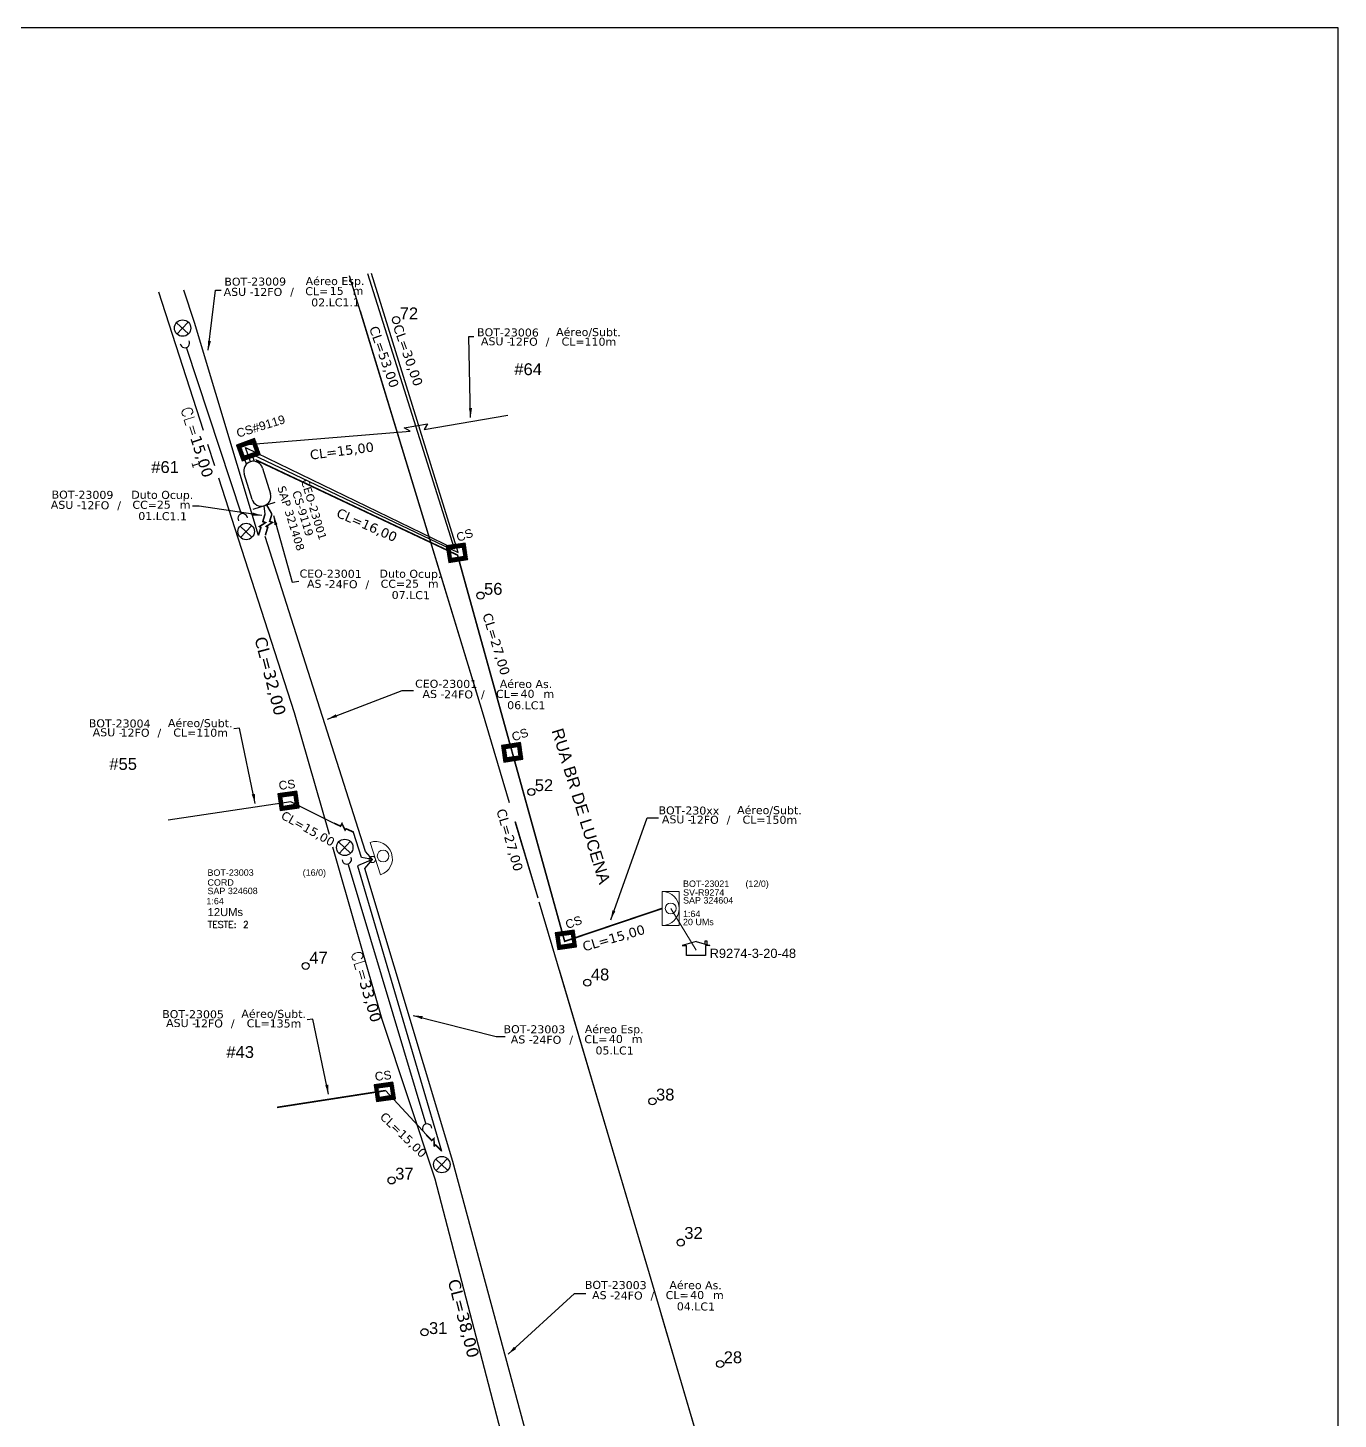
# Model space of a CAD drawing. Extents: x -89 to 749, y 705 to 1299.
# Drawn here: x 471.6 to 749.2, y 1004.4 to 1299 of the extents above; entities that cross this region are included whole.
import ezdxf
from ezdxf.enums import TextEntityAlignment as Align

# ---------------------------------------------------------------- set-up
doc = ezdxf.new("R2010")
doc.units = 0
for name, color, linetype in [('10.1-Caixas Subterrâneas', 5, 'Continuous'), ('20.4-CEOS', 1, 'Continuous'), ('20.5-CEO', 1, 'Continuous'), ('Ancoragem Fachada', 7, 'Continuous'), ('CAP a instalar', 1, 'Continuous'), ('celulas gpon', 7, 'Continuous'), ('label_cabos', 7, 'Continuous'), ('Legenda', 1, 'Continuous'), ('locais', 7, 'Continuous'), ('NUMERAÇÃO', 7, 'Continuous'), ('Numeração Texto', 34, 'Continuous'), ('QUADRA', 7, 'Continuous'), ('Subida Lateral', 5, 'Continuous'), ('surveys', 7, 'Continuous'), ('surveys legendas', 7, 'Continuous'), ("UM's", 1, 'Continuous')]:
    doc.layers.add(name, color=color, linetype=linetype)
for name, color, linetype, lineweight in [("20.0-LEGENDA DOS CDO'S", 1, 'Continuous', 0), ('20.1-CDO_INTERIOR', 1, 'Continuous', 0), ('20.2-CDO_POSTE', 1, 'Continuous', 5), ('20.6-CORDOALHA_SUPORTE', 7, 'Continuous', 25), ('Segmento Logradouro Texto', 7, 'Continuous', 0)]:
    doc.layers.add(name, color=color, linetype=linetype, lineweight=lineweight)
doc.layers.add('EXTRA', color=50, linetype='Continuous', plot=False)
doc.styles.add('ARIAL', font='arial.ttf')
doc.styles.add('DIGICADE', font='')
doc.styles.add('ROMANS', font='romans')
doc.styles.add('siredit', font='verdana.ttf')
doc.styles.get('DIGICADE').set_extended_font_data('Arial')
doc.linetypes.add('FENCELINE1', pattern='A,0.25,-0.1,[133,ltypeshp.shx,S=0.1,R=0,X=-0.1,Y=0],-0.1,1', length=1.45)
doc.dimstyles.new('CC', dxfattribs={"dimtxt": 1, "dimasz": 2, "dimexe": 0.18, "dimexo": 0.0625, "dimgap": 0.09, "dimtad": 0, "dimdec": 0, "dimrnd": 1, "dimzin": 0, "dimdsep": 46, "dimtxsty": 'siredit', "dimblk": 'NONE', "dimcen": 0, "dimse1": 1, "dimse2": 1, "dimsd1": 1, "dimsd2": 1, "dimclrt": 7, "dimadec": 0, "dimazin": 0, "dimtfac": 1, "dimtdec": 0, "dimtofl": 0, "dimtmove": 0, "dimatfit": 3, "dimfxl": 0, "dimtolj": 1, "dimtzin": 0, "dimarcsym": 0})

# ---------------------------------------------------------------- blocks, each defined once
blk = doc.blocks.new('*U141')
at = {"color": 0}
blk.add_line((2.14, -0.58), (-2.1, -0.68), dxfattribs=at)
for centre, radius in [((0, 0.38), 0.733), ((0.03, -1.03), 0.393)]:
    blk.add_circle(centre, radius, dxfattribs=at)
blk.add_arc((0.02, -0.63), 2.12, 1.3782, 181.3782, dxfattribs=at)
blk = doc.blocks.new('Inst CDOE-16 CAIXA DIST OPT CDOE 48F_16D C_SPL_2_1_8')
at = {"layer": "20.0-LEGENDA DOS CDO'S", "color": 0}
for tag, p, style, flags in [('ID_ATIVIDADE', (0.12, 6.47), 'ARIAL', 3), ('FATOR', (7.92, 6.47), 'ARIAL', 1), ('QTDE', (0.1, -1.17), 'DIGICADE', 3)]:
    blk.add_attdef(tag, p, '', height=0.8, rotation=0.118, dxfattribs=dict(at, style=style, flags=flags))
at = {"layer": "20.0-LEGENDA DOS CDO'S", "color": 0, "style": 'ARIAL'}
for tag, p, height in [('FID', (0.12, 5.25), 0.8), ('SAP', (0.12, 2.96), 0.8), ('CORDOALHA', (0.12, 4.02), 0.8), ('1:XX', (-0.01, 1.7), 0.8), ('UMS', (0.14, 0.22), 1)]:
    blk.add_attdef(tag, p, '', height=height, rotation=0.118, dxfattribs=at)
blk.add_attdef('FIBRAS_UTILIZADAS', text='', height=0.8, rotation=0.118, dxfattribs=at).set_placement((13.48, 5.26), align=Align.CENTER)
blk = doc.blocks.new('Teste  FTTH')
at = {"color": 0, "lineweight": 0, "style": 'ROMANS'}
for tag, p in [('TESTE', (-2.302, -0.29)), ('QTDE', (0.212, -0.29))]:
    blk.add_attdef(tag, p, '', height=0.48, dxfattribs=at)
for tag, p, flags in [('FID', (-2.227, -1.253), 1), ('FATOR', (-2.227, -2.028), 3), ('ID_ATIVIDADE', (-2.227, -2.716), 3)]:
    blk.add_attdef(tag, p, '', height=0.48, dxfattribs=dict(at, flags=flags))
blk = doc.blocks.new('*X76')
at = {"color": 0, "linetype": 'Continuous'}
for p, q in [((-1.25, 0.34099), (-0.49099, 1.1)), ((-1.25, 0.517767), (-0.667767, 1.1)), ((-1.25, 0.694544), (-0.844544, 1.1)), ((-1.25, 0.87132), (-1.02132, 1.1)), ((-1.25, 1.048097), (-1.198097, 1.1)), ((-1.25, 0.164214), (-0.8035, 0.610714)), ((-1.25, -0.012563), (-0.8035, 0.433937)), ((-1.25, -0.18934), (-0.8035, 0.25716)), ((-1.25, -0.366117), (-0.8035, 0.080383)), ((-0.789214, 0.625), (-0.314214, 1.1)), ((-0.612437, 0.625), (-0.137437, 1.1)), ((-0.43566, 0.625), (0.03934, 1.1)), ((-0.258883, 0.625), (0.216117, 1.1)), ((-0.082107, 0.625), (0.392893, 1.1)), ((0.09467, 0.625), (0.56967, 1.1)), ((0.271447, 0.625), (0.746447, 1.1)), ((0.448223, 0.625), (0.923223, 1.1)), ((0.625, 0.625), (1.1, 1.1)), ((0.801777, 0.625), (1.25, 1.073223)), ((0.8035, 0.449947), (1.25, 0.896447)), ((0.8035, 0.27317), (1.25, 0.71967)), ((0.8035, 0.096393), (1.25, 0.542893)), ((0.8035, -0.080383), (1.25, 0.366117)), ((0.8035, -0.25716), (1.25, 0.18934)), ((0.8035, -0.433937), (1.25, 0.012563)), ((-1.25, -0.542893), (-0.8035, -0.096393)), ((-1.25, -0.71967), (-0.8035, -0.27317)), ((-1.25, -0.896447), (-0.8035, -0.449947)), ((-1.25, -1.073223), (-0.801777, -0.625)), ((-1.1, -1.1), (-0.625, -0.625)), ((-0.923223, -1.1), (-0.448223, -0.625)), ((-0.746447, -1.1), (-0.271447, -0.625)), ((-0.56967, -1.1), (-0.09467, -0.625)), ((-0.392893, -1.1), (0.082107, -0.625)), ((-0.216117, -1.1), (0.258883, -0.625)), ((-0.03934, -1.1), (0.43566, -0.625)), ((0.137437, -1.1), (0.612437, -0.625)), ((0.314214, -1.1), (0.789214, -0.625)), ((0.49099, -1.1), (1.25, -0.34099)), ((0.667767, -1.1), (1.25, -0.517767)), ((0.8035, -0.610714), (1.25, -0.164214)), ((0.844544, -1.1), (1.25, -0.694544)), ((1.02132, -1.1), (1.25, -0.87132)), ((1.198097, -1.1), (1.25, -1.048097))]:
    blk.add_line(p, q, dxfattribs=at)
blk = doc.blocks.new('MANHOLE_MQ')
at = {"color": 0, "linetype": 'Continuous'}
for p, q in [((0.00000623, 0.00000569), (-0.00000627, 0.00000569)), ((-0.00000627, 0.00000569), (-0.00000627, -0.00000531)), ((-0.00000404, 0.00000331), (0.00000399, 0.00000331)), ((-0.00000404, -0.00000294), (-0.00000404, 0.00000331)), ((0.00000399, 0.00000331), (0.00000399, -0.00000294)), ((0.00000623, -0.00000531), (0.00000623, 0.00000569)), ((-0.00000627, -0.00000531), (0.00000623, -0.00000531)), ((0.00000399, -0.00000294), (-0.00000404, -0.00000294)), ((0.00000399, -0.00000294), (0.00000399, -0.00000294))]:
    blk.add_line(p, q, dxfattribs=at)
at = {"color": 0, "linetype": 'Continuous', "xscale": 5e-06, "yscale": 5e-06, "zscale": 1e-05}
blk.add_blockref('*X76', (-0.00000002, 0.00000019), dxfattribs=at)
blk = doc.blocks.new('Inst CB AS CFOA-SM-AS-80-TS-24')
at = {"layer": 'label_cabos', "color": 0, "style": 'siredit'}
for tag, flags, p in [('ID_ATIVIDADE', 3, (1.31, 2.67)), ('FATOR', 1, (11.56, 2.55))]:
    blk.add_attdef(tag, text='', height=1, rotation=359.69, dxfattribs=dict(at, flags=flags)).set_placement(p, align=Align.MIDDLE_CENTER)
for tag, p in [('DESTINO_CABO', (3.13, 1.26)), ('TIPO_CABO', (13.11, 1.24)), ('TIPO_CABO', (1.76, 0)), ('CABO', (4.69, -0.05)), ('/', (7.71, -0.05)), ('LANCE', (10.81, 0)), ('UND', (15.96, 0)), ('FID', (13.15, -1.41))]:
    blk.add_attdef(tag, text='', height=1, rotation=359.69, dxfattribs=at).set_placement(p, align=Align.MIDDLE_CENTER)
blk.add_attdef('QTDE', (12.43, -0.47), '', height=1, rotation=359.69, dxfattribs=at)
blk = doc.blocks.new('_None')
blk = doc.blocks.new('Inst CB ESP CFOA-SM-AS-80-TS-24')
at = {"layer": 'label_cabos', "color": 0, "style": 'siredit'}
for tag, flags, p in [('ID_ATIVIDADE', 3, (1.31, 2.67)), ('FATOR', 1, (11.56, 2.55))]:
    blk.add_attdef(tag, text='', height=1, rotation=359.69, dxfattribs=dict(at, flags=flags)).set_placement(p, align=Align.MIDDLE_CENTER)
for tag, p in [('DESTINO_CABO', (3.13, 1.26)), ('TIPO_CABO', (13.11, 1.24)), ('TIPO_CABO', (1.76, 0)), ('CABO', (4.69, -0.05)), ('/', (7.71, -0.05)), ('LANCE', (10.81, 0)), ('UND', (15.96, 0)), ('FID', (13.15, -1.41))]:
    blk.add_attdef(tag, text='', height=1, rotation=359.69, dxfattribs=at).set_placement(p, align=Align.MIDDLE_CENTER)
blk.add_attdef('QTDE', (12.43, -0.47), '', height=1, rotation=359.69, dxfattribs=at)
blk = doc.blocks.new('LEGENDA DOS CABOS')
at = {"layer": 'EXTRA', "color": 0, "style": 'siredit'}
for tag, p in [('ID', (4.6, 0.97)), ('XX', (9.03, 0.97))]:
    blk.add_attdef(tag, text='', height=0.48, rotation=359.69, dxfattribs=at).set_placement(p, align=Align.MIDDLE_CENTER)
at = {"layer": 'Legenda', "color": 0, "style": 'siredit'}
for tag, p in [('TIPO_CABO', (1.31, 0)), ('CABO', (4.69, -0.05)), ('/', (6.81, -0.05)), ('METROS', (10.03, -0.05))]:
    blk.add_attdef(tag, text='', height=0.8, rotation=359.69, dxfattribs=at).set_placement(p, align=Align.MIDDLE_CENTER)
blk = doc.blocks.new('Inst CB ESP CFOA-SM-ASU-120-S-12')
at = {"layer": 'label_cabos', "color": 0, "style": 'siredit'}
for tag, flags, p in [('ID_ATIVIDADE', 3, (1.31, 2.67)), ('FATOR', 1, (11.56, 2.55))]:
    blk.add_attdef(tag, text='', height=1, rotation=359.69, dxfattribs=dict(at, flags=flags)).set_placement(p, align=Align.MIDDLE_CENTER)
for tag, p in [('DESTINO_CABO', (3.13, 1.26)), ('TIPO_CABO', (13.11, 1.24)), ('TIPO_CABO', (1.26, 0)), ('CABO', (4.69, -0.05)), ('/', (7.71, -0.05)), ('LANCE', (10.81, 0)), ('UND', (15.96, 0)), ('FID', (13.15, -1.41))]:
    blk.add_attdef(tag, text='', height=1, rotation=359.69, dxfattribs=at).set_placement(p, align=Align.MIDDLE_CENTER)
blk.add_attdef('QTDE', (12.43, -0.47), '', height=1, rotation=359.69, dxfattribs=at)
blk = doc.blocks.new('Inst CB DT OCUP CFOA-SM-AS-80-TS-24')
at = {"layer": 'label_cabos', "color": 0, "style": 'siredit'}
for tag, flags, p in [('ID_ATIVIDADE', 3, (1.31, 2.67)), ('FATOR', 1, (11.56, 2.55))]:
    blk.add_attdef(tag, text='', height=1, rotation=359.69, dxfattribs=dict(at, flags=flags)).set_placement(p, align=Align.MIDDLE_CENTER)
for tag, p in [('DESTINO_CABO', (3.13, 1.26)), ('TIPO_CABO', (13.11, 1.24)), ('TIPO_CABO', (1.76, 0)), ('CABO', (4.69, -0.05)), ('/', (7.71, -0.05)), ('LANCE', (10.91, 0)), ('UND', (15.96, 0)), ('FID', (13.15, -1.41))]:
    blk.add_attdef(tag, text='', height=1, rotation=359.69, dxfattribs=at).set_placement(p, align=Align.MIDDLE_CENTER)
blk.add_attdef('QTDE', (12.43, -0.47), '', height=1, rotation=359.69, dxfattribs=at)
blk = doc.blocks.new('Inst CB DT OCUP CFOA-SM-ASU-120-S-12')
at = {"layer": 'label_cabos', "color": 0, "style": 'siredit'}
for tag, flags, p in [('ID_ATIVIDADE', 3, (1.31, 2.67)), ('FATOR', 1, (11.56, 2.55))]:
    blk.add_attdef(tag, text='', height=1, rotation=359.69, dxfattribs=dict(at, flags=flags)).set_placement(p, align=Align.MIDDLE_CENTER)
for tag, p in [('DESTINO_CABO', (3.13, 1.26)), ('TIPO_CABO', (13.11, 1.24)), ('TIPO_CABO', (1.26, 0)), ('CABO', (4.69, -0.05)), ('/', (7.71, -0.05)), ('LANCE', (10.91, 0)), ('UND', (15.96, 0)), ('FID', (13.15, -1.41))]:
    blk.add_attdef(tag, text='', height=1, rotation=359.69, dxfattribs=at).set_placement(p, align=Align.MIDDLE_CENTER)
blk.add_attdef('QTDE', (12.43, -0.47), '', height=1, rotation=359.69, dxfattribs=at)
blk = doc.blocks.new('SURVEY_SURVEY')
for p, q in [((0, 0.0000152), (-0.0000151, 0.0000108)), ((0, 0.0000152), (0.0000151, 0.0000108)), ((0.0000101, 0.0000159), (0.0000117, 0.0000159)), ((0.0000101, 0.0000123), (0.0000101, 0.0000159)), ((0.0000117, 0.0000159), (0.0000117, 0.0000119)), ((-0.0000151, 0.0000108), (-0.0000104, 0.0000108)), ((-0.0000103, 0), (-0.0000103, 0.0000108)), ((0.0000103, 0), (-0.0000103, 0)), ((0.0000151, 0.0000108), (0.0000103, 0.0000108)), ((0.0000103, 0.0000108), (0.0000103, 0))]:
    blk.add_line(p, q)

msp = doc.modelspace()

# ---------------------------------------------------------------- linework, layer by layer
for points in [[(-89.32, 705.02), (749.25, 705.02), (749.25, 1299.02), (-89.32, 1299.02), (-89.32, 705.02)], [(539.72, 1246.59), (567.91, 1154.24)], [(574.84, 1130.93), (579.64, 1114.76)], [(579.94, 1113.75), (603.28, 1035.19), (638.17, 916.42), (648.28, 880.81)]]:
    msp.add_lwpolyline(points)
at = {"color": 4, "lineweight": 0}
msp.add_lwpolyline([(607.82, 1112.53), (613.19, 1103.7)], dxfattribs=at)
at = {"layer": '20.1-CDO_INTERIOR', "color": 1, "lineweight": 18}
msp.add_lwpolyline([(609.62, 1108.93), (609.62, 1116.13), (606.02, 1116.13), (606.02, 1108.93)], close=True, dxfattribs=at)
msp.add_circle((607.82, 1112.53), 1.15, dxfattribs=at)
msp.add_arc((606.02, 1112.53), 3.6, 269.9724, 89.9724, dxfattribs=at)
at = {"layer": '20.5-CEO', "color": 5}
for p, q in [((521.35, 1205.79), (523.03, 1200.36)), ((519.15, 1199.16), (517.48, 1204.6))]:
    msp.add_line(p, q, dxfattribs=at)
msp.add_lwpolyline([(519.35, 1197.1), (524.02, 1198.54)], dxfattribs=at)
for centre, start, end in [((519.41, 1205.2), 17.1027, 197.1027), ((521.09, 1199.76), 197.1027, 17.1027)]:
    msp.add_arc(centre, 2.03, start, end, dxfattribs=at)
at = {"layer": '20.6-CORDOALHA_SUPORTE'}
for points in [[(503.92, 1232.11, 1.175511), (505.8, 1232.7)], [(518.14, 1195.25, 1.231752), (516.27, 1194.63)], [(538.19, 1122.79, 1.175511), (540.08, 1123.34)], [(557.21, 1065.98, 1.231752), (555.32, 1065.42)]]:
    msp.add_lwpolyline(points, format="xyb", dxfattribs=at)
for points in [[(505.24, 1231.21), (516.83, 1196.09)], [(539.48, 1121.86), (555.92, 1066.86)]]:
    msp.add_lwpolyline(points, dxfattribs=at)
at = {"layer": 'CAP a instalar', "color": 8, "ltscale": 5}
for points in [[(519.07, 1208.75), (562.78, 1187.89), (544.41, 1247.01)], [(562.01, 1188.7), (543.64, 1246.94)], [(551.36, 1214.33), (556.27, 1215.13), (555.6, 1213.93), (573.32, 1217.01)], [(517.97, 1206.62), (516.49, 1210.65), (552.61, 1213.61), (551.36, 1214.33)], [(518.8, 1207.13), (517.71, 1210.16), (562.01, 1188.7)], [(519.07, 1208.75), (519.57, 1207.22)], [(536.41, 1130.62), (527.37, 1135.14), (501.38, 1131.21)], [(556.06, 1064.56), (547.37, 1073.95)]]:
    msp.add_lwpolyline(points, dxfattribs=at)
at = {"layer": 'CAP a instalar', "color": 7, "linetype": 'FENCELINE1', "ltscale": 5}
for points in [[(520.48, 1191.5), (520.48, 1191.5), (506.93, 1236.62), (504.7, 1243.5)], [(521.87, 1196.01), (521.68, 1197.82)]]:
    msp.add_lwpolyline(points, dxfattribs=at)
at = {"layer": 'CAP a instalar', "color": 1, "ltscale": 5, "const_width": 0.339}
msp.add_lwpolyline([(520.22, 1207.06), (520.1, 1207.43), (562.66, 1187.36), (574.23, 1145.66), (585.36, 1105.56), (606.02, 1112.53)], dxfattribs=at)
at = {"layer": 'CAP a instalar', "color": 5, "linetype": 'FENCELINE1', "ltscale": 5, "const_width": 0.339}
msp.add_lwpolyline([(523.33, 1196.05), (522.18, 1198.05)], dxfattribs=at)
at = {"layer": 'CAP a instalar', "color": 5, "linetype": 'FENCELINE1', "ltscale": 5}
for points in [[(544.63, 1122.89), (543.13, 1124.57), (521.9, 1191.33)], [(543.01, 1120.97), (544.63, 1122.89)], [(594.36, 934.55), (579.84, 991.74), (561.67, 1058.91), (543.01, 1120.97)]]:
    msp.add_lwpolyline(points, dxfattribs=at)
at = {"layer": 'CAP a instalar', "color": 8, "linetype": 'FENCELINE1', "ltscale": 5}
for points in [[(542.3, 1123.33), (540.65, 1128.64), (540.65, 1128.64)], [(544.63, 1122.89), (541.44, 1121.57), (559.29, 1061.13), (559.29, 1061.13)], [(544.63, 1122.89), (542.3, 1123.33)]]:
    msp.add_lwpolyline(points, dxfattribs=at)
at = {"layer": 'CAP a instalar', "color": 8, "ltscale": 5, "const_width": 0.339}
msp.add_lwpolyline([(547.37, 1073.95), (524.4, 1070.39)], dxfattribs=at)
at = {"layer": 'locais', "color": 1}
for p, q in [((503.14, 1236.57), (505.63, 1234.24)), ((505.55, 1236.65), (503.22, 1234.16)), ((516.61, 1193.5), (519.11, 1191.17)), ((519.02, 1193.58), (516.69, 1191.09)), ((537.5, 1126.59), (540, 1124.26)), ((539.92, 1126.67), (537.58, 1124.18)), ((558.06, 1059.42), (560.56, 1057.09)), ((560.48, 1059.5), (558.14, 1057.01))]:
    msp.add_line(p, q, dxfattribs=at)
for centre in [(504.41, 1235.43), (517.88, 1192.36), (538.77, 1125.45), (559.33, 1058.28)]:
    msp.add_circle(centre, 1.74, dxfattribs=at)
at = {"layer": 'NUMERAÇÃO'}
for centre in [(549.66, 1237.11), (567.53, 1178.78), (578.29, 1137.19), (530.49, 1100.35), (590.14, 1096.81), (603.96, 1071.68), (548.69, 1054.93), (609.96, 1041.76), (555.67, 1022.78), (618.3, 1016.04)]:
    msp.add_circle(centre, 0.753, dxfattribs=at)
at = {"layer": 'Numeração Texto'}
for centre in [(549.66, 1237.11), (567.53, 1178.78), (578.29, 1137.19), (530.49, 1100.35), (590.14, 1096.81), (603.96, 1071.68), (548.69, 1054.93), (609.96, 1041.76), (555.67, 1022.78), (618.3, 1016.04)]:
    msp.add_circle(centre, 0.753, dxfattribs=at)
at = {"layer": 'QUADRA'}
for points in [[(508.82, 1213.73), (499.36, 1243.02)], [(542, 1239.11), (567.91, 1154.24), (573.63, 1134.99)], [(511.23, 1206.27), (509.78, 1210.76)], [(535.5, 1128.18), (528.12, 1153.95), (512.07, 1203.67)], [(574.83, 1130.96), (579.64, 1114.76)], [(562.08, 874.12), (571.74, 875.73), (596.53, 879.63), (598.03, 879.93), (599.32, 880.82), (600.37, 882.32), (601.15, 883.81), (601.56, 885.01), (601.66, 886.5), (601.51, 888), (557.92, 1055.22), (546.71, 1089.02), (536.26, 1125.52)], [(579.89, 1113.93), (581.77, 1107.59)], [(584.17, 1099.51), (602.86, 1036.61)], [(605.75, 1026.78), (618.08, 984.8)]]:
    msp.add_lwpolyline(points, dxfattribs=at)
at = {"layer": 'Subida Lateral', "color": 5, "const_width": 0.339}
for points in [[(521.87, 1196.01), (521.4, 1194.46), (521.98, 1194.24), (520.69, 1193.4), (521, 1193.22), (520.48, 1191.5)], [(523.33, 1196.05), (522.86, 1194.51), (523.44, 1194.28), (522.15, 1193.45), (522.46, 1193.27), (521.94, 1191.55)], [(536.41, 1130.62), (537.88, 1129.95), (538.18, 1130.5), (538.84, 1129.11), (539.06, 1129.4), (540.7, 1128.66)], [(556.06, 1064.56), (557.17, 1063.39), (557.65, 1063.78), (557.74, 1062.24), (558.05, 1062.43), (559.29, 1061.13)]]:
    msp.add_lwpolyline(points, dxfattribs=at)
at = {"layer": "UM's", "lineweight": 0}
msp.add_lwpolyline([(549.14, 1236.57), (549.24, 1236.64)], dxfattribs=at)

# ---------------------------------------------------------------- block references
at = {"layer": '10.1-Caixas Subterrâneas', "color": 30, "yscale": 324191.274331111, "zscale": 324191.2743311109}
for p, xscale, rotation in [((518.3, 1209.73), 324191.2743311109, 199.9129211498814), ((562.52, 1187.92), 324191.2743311108, 188.4203715481279), ((574.23, 1145.66), 324191.2743311108, 188.4203715481279), ((526.84, 1135.38), 324191.2743311108, 188.420371548128), ((585.61, 1105.94), 324191.2743311108, 188.4203715481279), ((547.22, 1073.75), 324191.2743311108, 188.420371548128)]:
    msp.add_blockref('MANHOLE_MQ', p, dxfattribs=dict(at, xscale=xscale, rotation=rotation))
at = {"layer": "20.0-LEGENDA DOS CDO'S", "color": 7, "lineweight": 0, "xscale": 1.694915254237288, "yscale": 1.694915254237288, "zscale": 1.694915254237288}
msp.add_blockref('Inst CDOE-16 CAIXA DIST OPT CDOE 48F_16D C_SPL_2_1_8', (509.48, 1110.53), dxfattribs=at).add_auto_attribs({'FID': 'BOT-23003', 'CORDOALHA': 'CORD', 'SAP': 'SAP 324608', '1:XX': '1:64', 'UMS': '12UMs', 'FIBRAS_UTILIZADAS': '(16/0)'})
at = {"layer": "20.0-LEGENDA DOS CDO'S", "color": 7, "lineweight": 0, "xscale": 2.966949152542361, "yscale": 2.966949152542365, "zscale": 2.966949152542365, "rotation": 0.004078562105398154}
msp.add_blockref('Teste  FTTH', (516.56, 1109.27), dxfattribs=at).add_auto_attribs({'TESTE': 'TESTE:', 'QTDE': '2'})
at = {"layer": '20.2-CDO_POSTE', "color": 7, "xscale": -1.694915254237289, "yscale": 1.694915254237288, "zscale": 1.694915254237288, "rotation": 289.2458493569843}
msp.add_blockref('*U141', (546.29, 1123.42), dxfattribs=at)
at = {"layer": 'label_cabos'}
ref = msp.add_blockref('Inst CB ESP CFOA-SM-ASU-120-S-12', (514.51, 1243.1), dxfattribs=dict(at, xscale=1.694915254237288, yscale=1.694915254237288, zscale=1.694915254237288, rotation=0.4634636605450996))
ref.add_attrib('DESTINO_CABO', 'BOT-23009', dxfattribs={"color": 0, "height": 1.695, "rotation": 0.1535, "style": 'siredit'}).set_placement((519.8, 1245.28), align=Align.MIDDLE_CENTER)
ref.add_attrib('TIPO_CABO', 'Aéreo Esp.', dxfattribs={"color": 0, "height": 1.695, "rotation": 0.1535, "style": 'siredit'}).set_placement((536.71, 1245.39), align=Align.MIDDLE_CENTER)
ref.add_attrib('CABO', '12FO', dxfattribs={"color": 0, "height": 1.695, "rotation": 0.1535, "style": 'siredit'}).set_placement((522.46, 1243.08), align=Align.MIDDLE_CENTER)
ref.add_attrib('/', '/', dxfattribs={"color": 0, "height": 1.69, "rotation": 0.1535, "style": 'siredit'}).set_placement((527.59, 1243.12), align=Align.MIDDLE_CENTER)
ref.add_attrib('TIPO_CABO', 'ASU - ', dxfattribs={"color": 0, "height": 1.695, "rotation": 0.1535, "style": 'siredit'}).set_placement((516.65, 1243.11), align=Align.MIDDLE_CENTER)
ref.add_attrib('FID', '02.LC1.1', dxfattribs={"color": 0, "height": 1.695, "rotation": 0.1535, "style": 'siredit'}).set_placement((536.82, 1240.88), align=Align.MIDDLE_CENTER)
ref.add_attrib('LANCE', 'CL=', dxfattribs={"color": 0, "height": 1.695, "rotation": 0.1535, "style": 'siredit'}).set_placement((532.83, 1243.25), align=Align.MIDDLE_CENTER)
ref.add_attrib('QTDE', '15', (535.58, 1242.46), dxfattribs={"color": 0, "height": 1.695, "rotation": 0.1535, "style": 'siredit'})
ref.add_attrib('UND', 'm', dxfattribs={"color": 0, "height": 1.69, "rotation": 0.1535, "style": 'siredit'}).set_placement((541.57, 1243.32), align=Align.MIDDLE_CENTER)
at = {"layer": 'label_cabos', "color": 0, "lineweight": 0}
ref = msp.add_blockref('LEGENDA DOS CABOS', (566.15, 1231.76), dxfattribs=dict(at, xscale=1.694915254237288, yscale=1.694915254237288, zscale=1.694915254237288))
ref.add_attrib('ID', 'BOT-23006', dxfattribs={"color": 0, "height": 1.695, "rotation": 359.69, "style": 'siredit'}).set_placement((573.34, 1234.52), align=Align.MIDDLE_CENTER)
ref.add_attrib('CABO', '12FO', dxfattribs={"color": 0, "height": 1.695, "rotation": 359.69, "style": 'siredit'}).set_placement((576.6, 1232.56), align=Align.MIDDLE_CENTER)
ref.add_attrib('METROS', 'CL=110m', dxfattribs={"color": 0, "height": 1.695, "rotation": 359.69, "style": 'siredit'}).set_placement((590.49, 1232.56), align=Align.MIDDLE_CENTER)
ref.add_attrib('XX', 'Aéreo/Subt.', dxfattribs={"color": 0, "height": 1.6949, "rotation": 359.69, "style": 'siredit'}).set_placement((590.4, 1234.59), align=Align.MIDDLE_CENTER)
ref.add_attrib('/', '/', dxfattribs={"color": 0, "height": 1.69, "rotation": 359.69, "style": 'siredit'}).set_placement((581.73, 1232.56), align=Align.MIDDLE_CENTER)
ref.add_attrib('TIPO_CABO', 'ASU -', dxfattribs={"color": 0, "height": 1.695, "rotation": 359.69, "style": 'siredit'}).set_placement((570.8, 1232.64), align=Align.MIDDLE_CENTER)
ref = msp.add_blockref('Inst CB DT OCUP CFOA-SM-ASU-120-S-12', (477.89, 1198), dxfattribs=dict(at, xscale=1.694915254237288, yscale=1.694915254237288, zscale=1.694915254237288))
ref.add_attrib('DESTINO_CABO', 'BOT-23009', dxfattribs={"color": 0, "height": 1.695, "rotation": 359.69, "style": 'siredit'}).set_placement((483.2, 1200.14), align=Align.MIDDLE_CENTER)
ref.add_attrib('CABO', '12FO', dxfattribs={"color": 0, "height": 1.695, "rotation": 359.69, "style": 'siredit'}).set_placement((485.83, 1197.92), align=Align.MIDDLE_CENTER)
ref.add_attrib('TIPO_CABO', 'Duto Ocup.', dxfattribs={"color": 0, "height": 1.695, "rotation": 359.69, "style": 'siredit'}).set_placement((500.11, 1200.11), align=Align.MIDDLE_CENTER)
ref.add_attrib('/', '/', dxfattribs={"color": 0, "height": 1.69, "rotation": 359.69, "style": 'siredit'}).set_placement((490.97, 1197.92), align=Align.MIDDLE_CENTER)
ref.add_attrib('TIPO_CABO', 'ASU - ', dxfattribs={"color": 0, "height": 1.695, "rotation": 359.69, "style": 'siredit'}).set_placement((480.03, 1198), align=Align.MIDDLE_CENTER)
ref.add_attrib('FID', '01.LC1.1', dxfattribs={"color": 0, "height": 1.695, "rotation": 359.69, "style": 'siredit'}).set_placement((500.18, 1195.61), align=Align.MIDDLE_CENTER)
ref.add_attrib('LANCE', 'CC=', dxfattribs={"color": 0, "height": 1.695, "rotation": 359.69, "style": 'siredit'}).set_placement((496.38, 1198.01), align=Align.MIDDLE_CENTER)
ref.add_attrib('QTDE', '25', (498.96, 1197.2), dxfattribs={"color": 0, "height": 1.695, "rotation": 359.69, "style": 'siredit'})
ref.add_attrib('UND', 'm', dxfattribs={"color": 0, "height": 1.69, "rotation": 359.69, "style": 'siredit'}).set_placement((504.95, 1198.01), align=Align.MIDDLE_CENTER)
ref = msp.add_blockref('Inst CB DT OCUP CFOA-SM-AS-80-TS-24', (530.48, 1181.29), dxfattribs=dict(at, xscale=1.694915254237288, yscale=1.694915254237288, zscale=1.694915254237288))
ref.add_attrib('DESTINO_CABO', 'CEO-23001', dxfattribs={"color": 0, "height": 1.695, "rotation": 359.69, "style": 'siredit'}).set_placement((535.78, 1183.42), align=Align.MIDDLE_CENTER)
ref.add_attrib('CABO', '24FO', dxfattribs={"color": 0, "height": 1.695, "rotation": 359.69, "style": 'siredit'}).set_placement((538.42, 1181.2), align=Align.MIDDLE_CENTER)
ref.add_attrib('TIPO_CABO', 'Duto Ocup.', dxfattribs={"color": 0, "height": 1.695, "rotation": 359.69, "style": 'siredit'}).set_placement((552.69, 1183.4), align=Align.MIDDLE_CENTER)
ref.add_attrib('/', '/', dxfattribs={"color": 0, "height": 1.69, "rotation": 359.69, "style": 'siredit'}).set_placement((543.55, 1181.2), align=Align.MIDDLE_CENTER)
ref.add_attrib('TIPO_CABO', 'AS - ', dxfattribs={"color": 0, "height": 1.695, "rotation": 359.69, "style": 'siredit'}).set_placement((533.46, 1181.28), align=Align.MIDDLE_CENTER)
ref.add_attrib('FID', '07.LC1', dxfattribs={"color": 0, "height": 1.695, "rotation": 359.69, "style": 'siredit'}).set_placement((552.76, 1178.89), align=Align.MIDDLE_CENTER)
ref.add_attrib('LANCE', 'CC=', dxfattribs={"color": 0, "height": 1.695, "rotation": 359.69, "style": 'siredit'}).set_placement((548.97, 1181.29), align=Align.MIDDLE_CENTER)
ref.add_attrib('QTDE', '25', (551.54, 1180.48), dxfattribs={"color": 0, "height": 1.695, "rotation": 359.69, "style": 'siredit'})
ref.add_attrib('UND', 'm', dxfattribs={"color": 0, "height": 1.69, "rotation": 359.69, "style": 'siredit'}).set_placement((557.53, 1181.29), align=Align.MIDDLE_CENTER)
at = {"layer": 'label_cabos'}
ref = msp.add_blockref('Inst CB AS CFOA-SM-AS-80-TS-24', (554.94, 1157.96), dxfattribs=dict(at, xscale=1.694915254237288, yscale=1.694915254237288, zscale=1.694915254237288))
ref.add_attrib('DESTINO_CABO', 'CEO-23001', dxfattribs={"color": 0, "height": 1.695, "rotation": 359.69, "style": 'siredit'}).set_placement((560.25, 1160.1), align=Align.MIDDLE_CENTER)
ref.add_attrib('TIPO_CABO', 'Aéreo As.', dxfattribs={"color": 0, "height": 1.695, "rotation": 359.69, "style": 'siredit'}).set_placement((577.16, 1160.07), align=Align.MIDDLE_CENTER)
ref.add_attrib('CABO', '24FO', dxfattribs={"color": 0, "height": 1.695, "rotation": 359.69, "style": 'siredit'}).set_placement((562.88, 1157.87), align=Align.MIDDLE_CENTER)
ref.add_attrib('/', '/', dxfattribs={"color": 0, "height": 1.69, "rotation": 359.69, "style": 'siredit'}).set_placement((568.02, 1157.87), align=Align.MIDDLE_CENTER)
ref.add_attrib('TIPO_CABO', 'AS - ', dxfattribs={"color": 0, "height": 1.695, "rotation": 359.69, "style": 'siredit'}).set_placement((557.93, 1157.95), align=Align.MIDDLE_CENTER)
ref.add_attrib('FID', '06.LC1', dxfattribs={"color": 0, "height": 1.695, "rotation": 359.69, "style": 'siredit'}).set_placement((577.23, 1155.56), align=Align.MIDDLE_CENTER)
ref.add_attrib('LANCE', 'CL=', dxfattribs={"color": 0, "height": 1.695, "rotation": 359.69, "style": 'siredit'}).set_placement((573.26, 1157.96), align=Align.MIDDLE_CENTER)
ref.add_attrib('QTDE', '40', (576.01, 1157.15), dxfattribs={"color": 0, "height": 1.695, "rotation": 359.69, "style": 'siredit'})
ref.add_attrib('UND', 'm', dxfattribs={"color": 0, "height": 1.69, "rotation": 359.69, "style": 'siredit'}).set_placement((582, 1157.96), align=Align.MIDDLE_CENTER)
at = {"layer": 'label_cabos', "color": 0, "lineweight": 0}
ref = msp.add_blockref('LEGENDA DOS CABOS', (483.9, 1148.95), dxfattribs=dict(at, xscale=1.694915254237288, yscale=1.694915254237288, zscale=1.694915254237288))
ref.add_attrib('ID', 'BOT-23004', dxfattribs={"color": 0, "height": 1.695, "rotation": 359.69, "style": 'siredit'}).set_placement((491.08, 1151.71), align=Align.MIDDLE_CENTER)
ref.add_attrib('CABO', '12FO', dxfattribs={"color": 0, "height": 1.695, "rotation": 359.69, "style": 'siredit'}).set_placement((494.34, 1149.75), align=Align.MIDDLE_CENTER)
ref.add_attrib('METROS', 'CL=110m', dxfattribs={"color": 0, "height": 1.695, "rotation": 359.69, "style": 'siredit'}).set_placement((508.23, 1149.75), align=Align.MIDDLE_CENTER)
ref.add_attrib('XX', 'Aéreo/Subt.', dxfattribs={"color": 0, "height": 1.6949, "rotation": 359.69, "style": 'siredit'}).set_placement((508.15, 1151.78), align=Align.MIDDLE_CENTER)
ref.add_attrib('/', '/', dxfattribs={"color": 0, "height": 1.69, "rotation": 359.69, "style": 'siredit'}).set_placement((499.48, 1149.75), align=Align.MIDDLE_CENTER)
ref.add_attrib('TIPO_CABO', 'ASU -', dxfattribs={"color": 0, "height": 1.695, "rotation": 359.69, "style": 'siredit'}).set_placement((488.54, 1149.83), align=Align.MIDDLE_CENTER)
ref = msp.add_blockref('LEGENDA DOS CABOS', (604.49, 1130.51), dxfattribs=dict(at, xscale=1.694915254237288, yscale=1.694915254237288, zscale=1.694915254237288))
ref.add_attrib('ID', 'BOT-230xx', dxfattribs={"color": 0, "height": 1.695, "rotation": 359.69, "style": 'siredit'}).set_placement((611.68, 1133.27), align=Align.MIDDLE_CENTER)
ref.add_attrib('CABO', '12FO', dxfattribs={"color": 0, "height": 1.695, "rotation": 359.69, "style": 'siredit'}).set_placement((614.94, 1131.31), align=Align.MIDDLE_CENTER)
ref.add_attrib('METROS', 'CL=150m', dxfattribs={"color": 0, "height": 1.695, "rotation": 359.69, "style": 'siredit'}).set_placement((628.83, 1131.31), align=Align.MIDDLE_CENTER)
ref.add_attrib('XX', 'Aéreo/Subt.', dxfattribs={"color": 0, "height": 1.6949, "rotation": 359.69, "style": 'siredit'}).set_placement((628.74, 1133.34), align=Align.MIDDLE_CENTER)
ref.add_attrib('/', '/', dxfattribs={"color": 0, "height": 1.69, "rotation": 359.69, "style": 'siredit'}).set_placement((620.07, 1131.31), align=Align.MIDDLE_CENTER)
ref.add_attrib('TIPO_CABO', 'ASU -', dxfattribs={"color": 0, "height": 1.695, "rotation": 359.69, "style": 'siredit'}).set_placement((609.14, 1131.39), align=Align.MIDDLE_CENTER)
ref = msp.add_blockref('LEGENDA DOS CABOS', (499.45, 1087.37), dxfattribs=dict(at, xscale=1.694915254237288, yscale=1.694915254237288, zscale=1.694915254237288))
ref.add_attrib('ID', 'BOT-23005', dxfattribs={"color": 0, "height": 1.695, "rotation": 359.69, "style": 'siredit'}).set_placement((506.63, 1090.13), align=Align.MIDDLE_CENTER)
ref.add_attrib('CABO', '12FO', dxfattribs={"color": 0, "height": 1.695, "rotation": 359.69, "style": 'siredit'}).set_placement((509.89, 1088.18), align=Align.MIDDLE_CENTER)
ref.add_attrib('METROS', 'CL=135m', dxfattribs={"color": 0, "height": 1.695, "rotation": 359.69, "style": 'siredit'}).set_placement((523.78, 1088.18), align=Align.MIDDLE_CENTER)
ref.add_attrib('XX', 'Aéreo/Subt.', dxfattribs={"color": 0, "height": 1.6949, "rotation": 359.69, "style": 'siredit'}).set_placement((523.7, 1090.21), align=Align.MIDDLE_CENTER)
ref.add_attrib('/', '/', dxfattribs={"color": 0, "height": 1.69, "rotation": 359.69, "style": 'siredit'}).set_placement((515.03, 1088.18), align=Align.MIDDLE_CENTER)
ref.add_attrib('TIPO_CABO', 'ASU -', dxfattribs={"color": 0, "height": 1.695, "rotation": 359.69, "style": 'siredit'}).set_placement((504.09, 1088.26), align=Align.MIDDLE_CENTER)
at = {"layer": 'label_cabos'}
ref = msp.add_blockref('Inst CB ESP CFOA-SM-AS-80-TS-24', (573.65, 1084.79), dxfattribs=dict(at, xscale=1.694915254237288, yscale=1.694915254237288, zscale=1.694915254237288, rotation=0.1315642785740553))
ref.add_attrib('DESTINO_CABO', 'BOT-23003', dxfattribs={"color": 0, "height": 1.695, "rotation": 359.8216, "style": 'siredit'}).set_placement((578.95, 1086.94), align=Align.MIDDLE_CENTER)
ref.add_attrib('TIPO_CABO', 'Aéreo Esp.', dxfattribs={"color": 0, "height": 1.695, "rotation": 359.8216, "style": 'siredit'}).set_placement((595.86, 1086.95), align=Align.MIDDLE_CENTER)
ref.add_attrib('CABO', '24FO', dxfattribs={"color": 0, "height": 1.695, "rotation": 359.8216, "style": 'siredit'}).set_placement((581.59, 1084.72), align=Align.MIDDLE_CENTER)
ref.add_attrib('/', '/', dxfattribs={"color": 0, "height": 1.69, "rotation": 359.8216, "style": 'siredit'}).set_placement((586.73, 1084.73), align=Align.MIDDLE_CENTER)
ref.add_attrib('TIPO_CABO', 'AS - ', dxfattribs={"color": 0, "height": 1.695, "rotation": 359.8216, "style": 'siredit'}).set_placement((576.64, 1084.79), align=Align.MIDDLE_CENTER)
ref.add_attrib('FID', '05.LC1', dxfattribs={"color": 0, "height": 1.695, "rotation": 359.8216, "style": 'siredit'}).set_placement((595.94, 1082.45), align=Align.MIDDLE_CENTER)
ref.add_attrib('LANCE', 'CL=', dxfattribs={"color": 0, "height": 1.695, "rotation": 359.8216, "style": 'siredit'}).set_placement((591.97, 1084.84), align=Align.MIDDLE_CENTER)
ref.add_attrib('QTDE', '40', (594.72, 1084.04), dxfattribs={"color": 0, "height": 1.695, "rotation": 359.8216, "style": 'siredit'})
ref.add_attrib('UND', 'm', dxfattribs={"color": 0, "height": 1.69, "rotation": 359.8216, "style": 'siredit'}).set_placement((600.71, 1084.86), align=Align.MIDDLE_CENTER)
ref = msp.add_blockref('Inst CB AS CFOA-SM-AS-80-TS-24', (590.88, 1030.64), dxfattribs=dict(at, xscale=1.694915254237288, yscale=1.694915254237288, zscale=1.694915254237288))
ref.add_attrib('DESTINO_CABO', 'BOT-23003', dxfattribs={"color": 0, "height": 1.695, "rotation": 359.69, "style": 'siredit'}).set_placement((596.19, 1032.78), align=Align.MIDDLE_CENTER)
ref.add_attrib('TIPO_CABO', 'Aéreo As.', dxfattribs={"color": 0, "height": 1.695, "rotation": 359.69, "style": 'siredit'}).set_placement((613.1, 1032.75), align=Align.MIDDLE_CENTER)
ref.add_attrib('CABO', '24FO', dxfattribs={"color": 0, "height": 1.695, "rotation": 359.69, "style": 'siredit'}).set_placement((598.82, 1030.55), align=Align.MIDDLE_CENTER)
ref.add_attrib('/', '/', dxfattribs={"color": 0, "height": 1.69, "rotation": 359.69, "style": 'siredit'}).set_placement((603.96, 1030.55), align=Align.MIDDLE_CENTER)
ref.add_attrib('TIPO_CABO', 'AS - ', dxfattribs={"color": 0, "height": 1.695, "rotation": 359.69, "style": 'siredit'}).set_placement((593.87, 1030.63), align=Align.MIDDLE_CENTER)
ref.add_attrib('FID', '04.LC1', dxfattribs={"color": 0, "height": 1.695, "rotation": 359.69, "style": 'siredit'}).set_placement((613.17, 1028.24), align=Align.MIDDLE_CENTER)
ref.add_attrib('LANCE', 'CL=', dxfattribs={"color": 0, "height": 1.695, "rotation": 359.69, "style": 'siredit'}).set_placement((609.2, 1030.64), align=Align.MIDDLE_CENTER)
ref.add_attrib('QTDE', '40', (611.95, 1029.83), dxfattribs={"color": 0, "height": 1.695, "rotation": 359.69, "style": 'siredit'})
ref.add_attrib('UND', 'm', dxfattribs={"color": 0, "height": 1.69, "rotation": 359.69, "style": 'siredit'}).set_placement((617.94, 1030.64), align=Align.MIDDLE_CENTER)
at = {"layer": 'surveys', "color": 255, "xscale": 194984.5378964726, "yscale": 194984.5378964726, "zscale": 194984.5378964726}
msp.add_blockref('SURVEY_SURVEY', (613.19, 1102.57), dxfattribs=at)

# ---------------------------------------------------------------- texts
at = {"layer": '10.1-Caixas Subterrâneas', "color": 30, "style": 'ARIAL'}
for s, rotation, p in [('CS#9119', 17.1653, (516.15, 1212.21)), ('CS', 19.7865, (562.81, 1190.13)), ('CS', 19.7865, (574.53, 1147.87)), ('CS', 6.8605, (524.87, 1137.62)), ('CS', 19.7865, (585.91, 1108.15)), ('CS', 6.8605, (545.24, 1075.99))]:
    msp.add_text(s, height=1.827, rotation=rotation, dxfattribs=at).set_placement(p)
at = {"layer": "20.0-LEGENDA DOS CDO'S", "color": 1, "lineweight": 0, "style": 'ARIAL'}
for s, p in [('BOT-23021', (610.44, 1117.09)), ('SV-R9274', (610.45, 1115.24)), ('SAP 324604', (610.44, 1113.57)), ('1:64', (610.43, 1110.7)), ('20 UMs', (610.43, 1108.98))]:
    msp.add_text(s, height=1.356, rotation=359.9724, dxfattribs=at).set_placement(p)
msp.add_text('          (12/0)', height=1.3559, rotation=359.9724, dxfattribs=at).set_placement((623.51, 1117.09), align=Align.CENTER)
at = {"layer": '20.4-CEOS', "color": 5, "lineweight": 0, "style": 'siredit'}
msp.add_text('CEO-23001', height=1.711, rotation=287.1027, dxfattribs=at).set_placement((533.06, 1197.25), align=Align.TOP_CENTER)
at = {"layer": '20.5-CEO', "color": 7, "lineweight": 0, "style": 'siredit'}
msp.add_text('1', height=1.71, rotation=287.1027, dxfattribs=at).set_placement((506.22, 1207.03))
at = {"layer": '20.5-CEO', "color": 5, "lineweight": 0, "style": 'siredit'}
for s, p in [('SAP 321408', (528.22, 1195.41)), ('CS-9119', (530.73, 1196.45))]:
    msp.add_text(s, height=1.718, rotation=287.1027, dxfattribs=at).set_placement(p, align=Align.TOP_CENTER)
at = {"layer": '20.6-CORDOALHA_SUPORTE', "color": 0, "lineweight": 0, "style": 'ROMANS'}
for rotation, p in [(288.2425, (505.97, 1212.24)), (286.6352, (541.85, 1096.96))]:
    msp.add_text('CL=', height=2.327, rotation=rotation, dxfattribs=at).set_placement(p, align=Align.RIGHT)
at = {"layer": '20.6-CORDOALHA_SUPORTE', "color": 0, "lineweight": 0, "style": 'siredit'}
for s, rotation, p in [('15,00', 287.9325, (505.97, 1212.24)), ('33,00', 286.3252, (541.85, 1096.96))]:
    msp.add_text(s, height=2.327, rotation=rotation, dxfattribs=at).set_placement(p)
at = {"layer": 'celulas gpon', "style": 'siredit'}
for s, height, rotation, p in [('CL=53,00', 2.005, 289.45, (543.9, 1235.44)), ('CL=30,00', 2.005, 289.45, (548.96, 1235.78)), ('CL=15,00', 2.005, 7.4194, (531.53, 1207.56)), ('CL=16,00', 2.005, 336.4556, (536.81, 1195.54)), ('CL=27,00', 2.005, 287.0934, (567.91, 1174.74)), ('CL=32,00', 2.515, 284.6222, (519.63, 1169.7)), ('CL=15,00', 1.838, 330.7954, (525.08, 1131.67)), ('CL=27,00', 2.005, 286.2262, (570.87, 1133.3)), ('CL=15,00', 2.005, 16.2262, (589.48, 1103.41)), ('CL=15,00', 1.838, 316.0518, (546.06, 1068.24)), ('CL=38,00', 2.515, 284.6222, (560.58, 1033.66))]:
    msp.add_text(s, height=height, rotation=rotation, dxfattribs=at).set_placement(p)
at = {"layer": 'Numeração Texto', "linetype": 'Continuous', "char_height": 2.5095, "attachment_point": 1, "style": 'DIGICADE'}
for s, insert, width in [('\\fArial|b0|i0|c0|p34;\\W1.0000000000;\\T1.0000000000;\\o\\l72', (550.41, 1239.8), 4.7074), ('\\o\\l\\fArial|b0|i0|c0|p34;\\T1.0000000000;\\W1.0000000000;#64', (574.7, 1227.98), 4.7416), ('\\o\\l\\fArial|b0|i0|c0|p34;\\T1.0000000000;\\W1.0000000000;#61', (497.78, 1207.26), 4.7416), ('\\fArial|b0|i0|c0|p34;\\W1.0000000000;\\T1.0000000000;\\o\\l56', (568.28, 1181.47), 4.7279), ('\\o\\l\\fArial|b0|i0|c0|p34;\\T1.0000000000;\\W1.0000000000;#55', (488.89, 1144.38), 4.7279), ('\\fArial|b0|i0|c0|p34;\\W1.0000000000;\\T1.0000000000;\\o\\l52', (579.03, 1139.88), 4.7279), ('\\fArial|b0|i0|c0|p34;\\W1.0000000000;\\T1.0000000000;\\o\\l47', (531.26, 1103.34), 4.8289), ('\\fArial|b0|i0|c0|p34;\\W1.0000000000;\\T1.0000000000;\\o\\l48', (590.91, 1099.8), 4.8289), ('\\o\\l\\fArial|b0|i0|c0|p34;\\T1.0000000000;\\W1.0000000000;#43', (513.69, 1083.37), 4.8289), ('\\fArial|b0|i0|c0|p34;\\W1.0000000000;\\T1.0000000000;\\o\\l38', (604.72, 1074.37), 4.7262), ('\\fArial|b0|i0|c0|p34;\\W1.0000000000;\\T1.0000000000;\\o\\l37', (549.45, 1057.62), 4.7262), ('\\fArial|b0|i0|c0|p34;\\W1.0000000000;\\T1.0000000000;\\o\\l32', (610.71, 1045.06), 4.7262), ('\\fArial|b0|i0|c0|p34;\\W1.0000000000;\\T1.0000000000;\\o\\l31', (556.61, 1024.91), 4.7262), ('\\fArial|b0|i0|c0|p34;\\W1.0000000000;\\T1.0000000000;\\o\\l28', (619.06, 1018.73), 4.7707)]:
    msp.add_mtext(s, dxfattribs=dict(at, insert=insert, width=width))
at = {"layer": 'Segmento Logradouro Texto', "linetype": 'Continuous', "insert": (584.96, 1150.94), "char_height": 2.5095, "width": 34.9937, "attachment_point": 1, "rotation": 287.2228, "style": 'DIGICADE'}
msp.add_mtext('\\fArial|b0|i0|c0|p34;\\W1.0000000000;\\T1.0000000000;\\o\\lRUA BR DE LUCENA', dxfattribs=at)
at = {"layer": 'surveys legendas', "style": 'ARIAL'}
msp.add_text('R9274-3-20-48', height=1.9498, dxfattribs=at).set_placement((616.07, 1102.05))

# ---------------------------------------------------------------- leaders
at = {"layer": 'Ancoragem Fachada'}
for points in [[(509.85, 1230.73), (511.37, 1243.45), (512.58, 1243.45)], [(565.44, 1216.48), (565.06, 1233.62), (566.1, 1233.62)], [(521.2, 1195.75), (507.89, 1197.74), (506.49, 1197.74)], [(523.65, 1195.72), (527.61, 1181.6), (529.01, 1181.84)], [(535.14, 1152.63), (550.9, 1158.7), (553.32, 1158.7)], [(519.8, 1134.77), (516.46, 1150.68), (515.25, 1150.53)], [(595.12, 1110.15), (602.85, 1131.75), (605.27, 1131.75)], [(535.35, 1073.19), (532.01, 1089.1), (530.8, 1088.95)], [(553.26, 1089.89), (570.83, 1085.4), (572.76, 1085.44)], [(573.38, 1018.12), (587.45, 1030.97), (589.87, 1030.97)]]:
    msp.add_leader(points, dimstyle='CC', dxfattribs=at)

doc.saveas('drawing.dxf')
